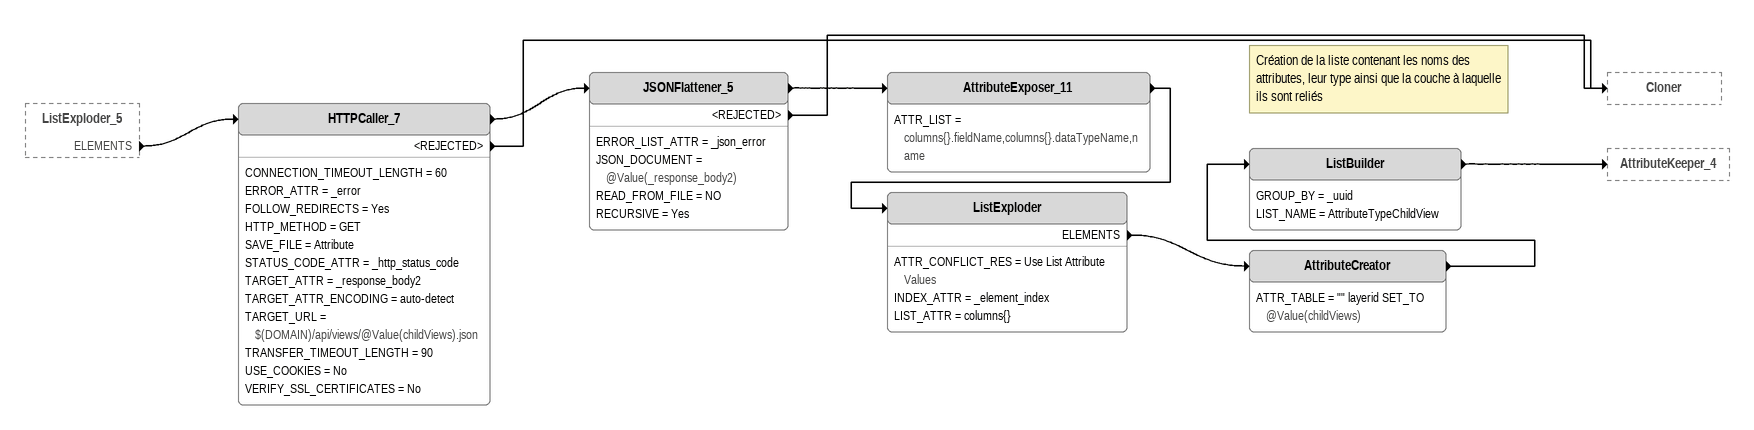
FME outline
ListExploder_5 [outside]
    ELEMENTS -> HTTPCaller_7
HTTPCaller_7
    CONNECTION_TIMEOUT_LENGTH = 60
    ERROR_ATTR = _error
    FOLLOW_REDIRECTS = Yes
    HTTP_METHOD = GET
    SAVE_FILE = Attribute
    STATUS_CODE_ATTR = _http_status_code
    TARGET_ATTR = _response_body2
    TARGET_ATTR_ENCODING = auto-detect
    TARGET_URL = $(DOMAIN)/api/views/@Value(childViews).json
    TRANSFER_TIMEOUT_LENGTH = 90
    USE_COOKIES = No
    VERIFY_SSL_CERTIFICATES = No
    -> JSONFlattener_5
    <REJECTED> -> Cloner
JSONFlattener_5
    ERROR_LIST_ATTR = _json_error
    JSON_DOCUMENT = @Value(_response_body2)
    READ_FROM_FILE = NO
    RECURSIVE = Yes
    -> AttributeExposer_11
    <REJECTED> -> Cloner
AttributeExposer_11
    ATTR_LIST = columns{}.fieldName,columns{}.dataTypeName,name
    -> ListExploder
ListExploder
    ATTR_CONFLICT_RES = Use List Attribute Values
    INDEX_ATTR = _element_index
    LIST_ATTR = columns{}
    ELEMENTS -> AttributeCreator
AttributeCreator
    ATTR_TABLE = "" layerid SET_TO @Value(childViews)
    -> ListBuilder
Note: Création de la liste contenant les noms des attributes, leur type ainsi que la couche à laquelle ils sont reliés
ListBuilder
    GROUP_BY = _uuid
    LIST_NAME = AttributeTypeChildView
    -> AttributeKeeper_4
